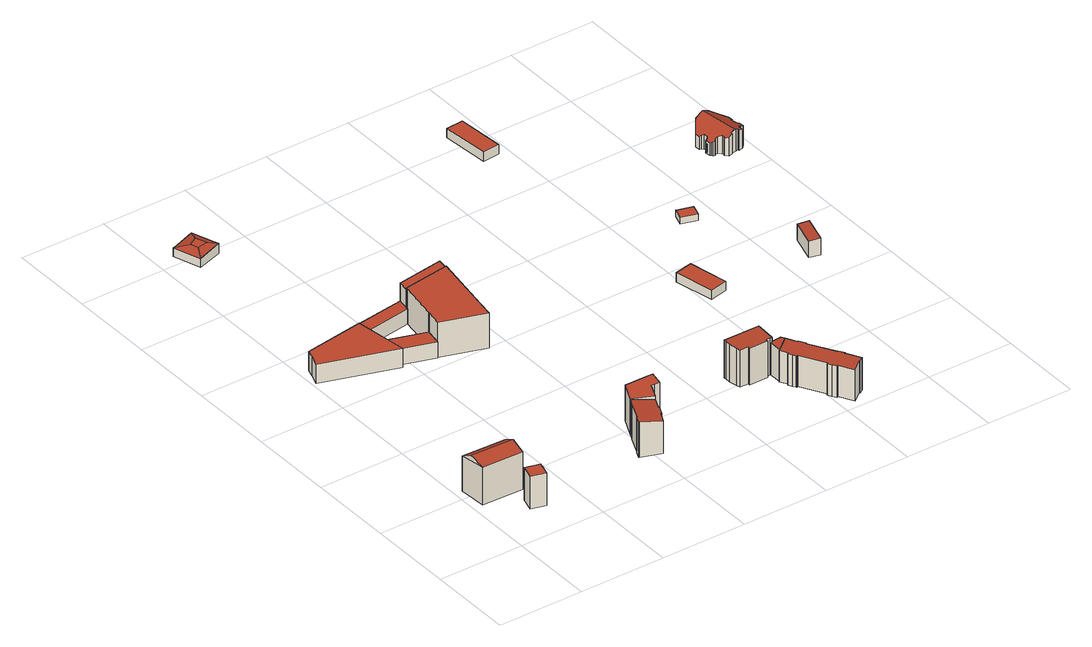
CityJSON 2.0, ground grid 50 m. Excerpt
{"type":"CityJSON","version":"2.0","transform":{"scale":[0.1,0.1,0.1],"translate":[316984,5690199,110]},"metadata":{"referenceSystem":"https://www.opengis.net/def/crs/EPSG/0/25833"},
"CityObjects":{
"building1":{"type":"Building","attributes":{"Dachtyp_tdc":"tdcGableRoof","Gemeindeschluessel":14713000,"Dachneigung":16.85,"QualitaetDacherkennung":58,"Geometrietyp2DReferenz":"3000","function":"31001_9998","roofType":"3100","measuredHeight":25.07},"geometry":[{"type":"MultiSurface","lod":"2","boundaries":[[[0,1,2,3]],[[1,4,5,2]],[[4,6,7,5]],[[6,0,3,7]],[[4,1,8]],[[0,6,9]],[[1,0,9,8]],[[6,4,8,9]],[[3,2,5,7]]],"semantics":{"surfaces":[{"type":"WallSurface"},{"type":"RoofSurface"},{"type":"GroundSurface"}],"values":[0,0,0,0,0,0,1,1,2]}}]},
"building2":{"type":"Building","attributes":{"name":"Polizeidirektion Leipzig","Dachtyp_tdc":"tdcPolyFlatRoof","Gemeindeschluessel":14713000,"Dachneigung":0,"QualitaetDacherkennung":37,"Geometrietyp2DReferenz":"3000","function":"31001_3071","roofType":"1000","measuredHeight":19.62},"geometry":[{"type":"MultiSurface","lod":"2","boundaries":[[[10,11,12,13]],[[11,14,15,12]],[[14,16,17,15]],[[16,18,19,17]],[[18,20,21,19]],[[20,10,13,21]],[[20,18,16,14,11,10]],[[13,12,15,17,19,21]]],"semantics":{"surfaces":[{"type":"WallSurface"},{"type":"RoofSurface"},{"type":"GroundSurface"}],"values":[0,0,0,0,0,0,1,2]}}]},
"building3":{"type":"Building","attributes":{"name":"Probsteikirche St. Trinitatis","Dachtyp_tdc":"tdcPolyFlatRoof","Gemeindeschluessel":14713000,"Dachneigung":0,"QualitaetDacherkennung":92,"Geometrietyp2DReferenz":"3000","function":"31001_3041","roofType":"1000","measuredHeight":11.4},"geometry":[{"type":"MultiSurface","lod":"2","boundaries":[[[22,23,24,25]],[[23,26,27,24]],[[26,28,29,27]],[[28,30,31,29]],[[30,32,33,31]],[[32,34,35,33]],[[32,30,28,26,23,22,34]],[[35,25,24,27,29,31,33]],[[34,22,25,35]]],"semantics":{"surfaces":[{"type":"WallSurface"},{"type":"RoofSurface"},{"type":"GroundSurface"}],"values":[0,0,0,0,0,0,1,2,0]}}]},
"building4":{"type":"Building","attributes":{"name":"Probsteikirche St. Trinitatis","Dachtyp_tdc":"tdcPolyFlatRoof","Gemeindeschluessel":14713000,"Dachneigung":0,"QualitaetDacherkennung":82,"Geometrietyp2DReferenz":"3000","function":"31001_3041","roofType":"1000","measuredHeight":9.55},"geometry":[{"type":"MultiSurface","lod":"2","boundaries":[[[36,37,38,39]],[[37,40,41,38]],[[40,42,43,41]],[[42,44,45,43]],[[44,36,39,45]],[[44,42,40,37,36]],[[39,38,41,43,45]]],"semantics":{"surfaces":[{"type":"WallSurface"},{"type":"RoofSurface"},{"type":"GroundSurface"}],"values":[0,0,0,0,0,1,2]}}]},
"building5":{"type":"Building","attributes":{"Dachtyp_tdc":"tdcPolyFlatRoof","Gemeindeschluessel":14713000,"Dachneigung":7.35,"QualitaetDacherkennung":74,"Geometrietyp2DReferenz":"3000","function":"31001_9998","roofType":"2100","measuredHeight":21.32},"geometry":[{"type":"MultiSurface","lod":"2","boundaries":[[[46,47,48,49]],[[47,50,51,48]],[[50,52,53,51]],[[52,54,55,53]],[[54,56,57,55]],[[56,58,59,57]],[[58,60,61,59]],[[60,62,63,61]],[[62,64,65,63]],[[64,66,67,65]],[[66,68,69,67]],[[68,46,49,69]],[[68,66,64,62,60,58,56,54,52,50,47,46]],[[49,48,51,53,55,57,59,61,63,65,67,69]]],"semantics":{"surfaces":[{"type":"WallSurface"},{"type":"RoofSurface"},{"type":"GroundSurface"}],"values":[0,0,0,0,0,0,0,0,0,0,0,0,1,2]}}]},
"building6":{"type":"Building","attributes":{"name":"Neues Rathaus","Dachtyp_tdc":"tdcFreeFormRoof","Gemeindeschluessel":14713000,"Dachneigung":14.56,"QualitaetDacherkennung":61,"Geometrietyp2DReferenz":"3000","function":"31001_3012","roofType":"5000","measuredHeight":7.39},"geometry":[{"type":"MultiSurface","lod":"2","boundaries":[[[70,71,72,73]],[[71,74,75,72]],[[74,76,77,75]],[[76,78,79,77]],[[78,80,81,79]],[[80,82,83,81]],[[82,84,85,83]],[[84,70,73,85]],[[86,87,88,80,78]],[[88,89,90,84,82,80]],[[91,74,71,70,90,89,92]],[[76,91,92,87,86]],[[87,92,89,88]],[[76,74,91]],[[78,76,86]],[[70,84,90]],[[73,72,75,77,79,81,83,85]]],"semantics":{"surfaces":[{"type":"WallSurface"},{"type":"RoofSurface"},{"type":"GroundSurface"}],"values":[0,0,0,0,0,0,0,0,1,1,1,1,1,0,0,0,2]}}]},
"building7":{"type":"Building","attributes":{"name":"Probsteikirche St. Trinitatis","Gemeindeschluessel":14713000,"Geometrietyp2DReferenz":"3000","function":"31001_3041","roofType":"9999"},"children":["building7-1","building7-2"]},
"building7-1":{"type":"BuildingPart","attributes":{"Dachtyp_tdc":"tdcPolyFlatRoof","Dachneigung":0,"QualitaetDacherkennung":50,"Geometrietyp2DReferenz":"3000","roofType":"1000","measuredHeight":19.85},"parents":["building7"],"geometry":[{"type":"MultiSurface","lod":"2","boundaries":[[[93,94,95,96,97]],[[94,98,99,95]],[[98,100,101,102,99]],[[100,98,94,93]],[[96,95,99,102]],[[97,101,100,93]],[[97,96,102,101]]],"semantics":{"surfaces":[{"type":"WallSurface"},{"type":"RoofSurface"},{"type":"GroundSurface"},{"type":"ClosureSurface"}],"values":[0,0,0,1,2,0,3]}}]},
"building7-2":{"type":"BuildingPart","attributes":{"Dachtyp_tdc":"tdcPolyFlatRoof","Dachneigung":0,"QualitaetDacherkennung":73,"Geometrietyp2DReferenz":"3000","roofType":"1000","measuredHeight":9.15},"parents":["building7"],"geometry":[{"type":"MultiSurface","lod":"2","boundaries":[[[103,104,105,106]],[[104,97,96,105]],[[101,107,108,102]],[[107,109,110,108]],[[109,103,106,110]],[[109,107,101,97,104,103]],[[106,105,96,102,108,110]],[[102,96,97,101]]],"semantics":{"surfaces":[{"type":"WallSurface"},{"type":"RoofSurface"},{"type":"GroundSurface"},{"type":"ClosureSurface"}],"values":[0,0,0,0,0,1,2,3]}}]},
"building8":{"type":"Building","attributes":{"Dachtyp_tdc":"tdcPolyFlatRoof","Gemeindeschluessel":14713000,"Dachneigung":0,"QualitaetDacherkennung":53,"Geometrietyp2DReferenz":"3000","function":"31001_9998","roofType":"1000","measuredHeight":21.32},"geometry":[{"type":"MultiSurface","lod":"2","boundaries":[[[111,112,113,114]],[[112,115,116,113]],[[115,117,118,116]],[[117,119,120,118]],[[119,121,122,120]],[[121,123,124,122]],[[123,125,126,124]],[[125,127,128,126]],[[127,111,114,128]],[[127,125,123,121,119,117,115,112,111]],[[114,113,116,118,120,122,124,126,128]]],"semantics":{"surfaces":[{"type":"WallSurface"},{"type":"RoofSurface"},{"type":"GroundSurface"}],"values":[0,0,0,0,0,0,0,0,0,1,2]}}]},
"building9":{"type":"Building","attributes":{"name":"Probsteikirche St. Trinitatis","Dachtyp_tdc":"tdcPolyFlatRoof","Gemeindeschluessel":14713000,"Dachneigung":0,"QualitaetDacherkennung":30,"Geometrietyp2DReferenz":"3000","function":"31001_3041","roofType":"1000","measuredHeight":20.83},"geometry":[{"type":"MultiSurface","lod":"2","boundaries":[[[129,130,131,132]],[[130,133,134,131]],[[133,135,110,134]],[[135,136,108,110]],[[136,137,99,108]],[[137,138,139,99]],[[138,140,141,139]],[[140,129,132,141]],[[140,138,137,136,135,133,130,129]],[[132,131,134,110,108,99,139,141]]],"semantics":{"surfaces":[{"type":"WallSurface"},{"type":"RoofSurface"},{"type":"GroundSurface"}],"values":[0,0,0,0,0,0,0,0,1,2]}}]},
"building10":{"type":"Building","attributes":{"Dachtyp_tdc":"tdcPolyFlatRoof","Gemeindeschluessel":14713000,"Dachneigung":3.32,"QualitaetDacherkennung":78,"Geometrietyp2DReferenz":"3000","function":"31001_9998","roofType":"2100","measuredHeight":22.59},"geometry":[{"type":"MultiSurface","lod":"2","boundaries":[[[142,143,144,145]],[[143,146,147,144]],[[146,148,149,147]],[[148,150,151,149]],[[150,152,153,151]],[[152,154,155,153]],[[154,156,157,155]],[[154,152,150,148,146,143,142,158,159,160,161,162,163,156]],[[157,164,165,166,167,168,169,145,144,147,149,151,153,155]],[[156,163,164,157]],[[163,162,165,164]],[[162,161,166,165]],[[161,160,167,166]],[[160,159,168,167]],[[159,158,169,168]],[[158,142,145,169]]],"semantics":{"surfaces":[{"type":"WallSurface"},{"type":"RoofSurface"},{"type":"GroundSurface"}],"values":[0,0,0,0,0,0,0,1,2,0,0,0,0,0,0,0]}}]},
"building11":{"type":"Building","attributes":{"Gemeindeschluessel":14713000,"Geometrietyp2DReferenz":"3000","function":"31001_9998","roofType":"9999"},"children":["building11-1","building11-2"]},
"building11-1":{"type":"BuildingPart","attributes":{"Dachtyp_tdc":"tdcPolyFlatRoof","Dachneigung":3.37,"QualitaetDacherkennung":74,"Geometrietyp2DReferenz":"3000","roofType":"2100","measuredHeight":19.4},"parents":["building11"],"geometry":[{"type":"MultiSurface","lod":"2","boundaries":[[[170,171,172,173]],[[170,174,175,171]],[[174,176,177,175]],[[176,178,179,177]],[[178,180,181,179]],[[180,182,183,181]],[[182,184,185,183]],[[184,186,187,185]],[[186,188,189,187]],[[188,190,191,189]],[[190,192,193,191]],[[192,194,195,193]],[[194,196,197,195]],[[196,198,199,197]],[[198,200,201,199]],[[200,202,203,201]],[[202,204,205,203]],[[204,206,207,205]],[[206,208,209,207]],[[208,210,211,209]],[[210,212,213,211]],[[212,214,215,213]],[[214,216,217,215]],[[216,218,219,217]],[[218,220,221,222,219]],[[218,216,214,212,210,208,206,204,202,200,198,196,194,192,190,188,186,184,182,180,178,176,174,170,173,220]],[[222,172,171,175,177,179,181,183,185,187,189,191,193,195,197,199,201,203,205,207,209,211,213,215,217,219]],[[221,220,173]],[[173,172,222,221]]],"semantics":{"surfaces":[{"type":"WallSurface"},{"type":"RoofSurface"},{"type":"GroundSurface"},{"type":"ClosureSurface"}],"values":[0,0,0,0,0,0,0,0,0,0,0,0,0,0,0,0,0,0,0,0,0,0,0,0,0,1,2,0,3]}}]},
"building11-2":{"type":"BuildingPart","attributes":{"Dachtyp_tdc":"tdcPolyFlatRoof","Dachneigung":3.78,"QualitaetDacherkennung":71,"Geometrietyp2DReferenz":"3000","roofType":"2100","measuredHeight":19.38},"parents":["building11"],"geometry":[{"type":"MultiSurface","lod":"2","boundaries":[[[223,224,225,226]],[[224,227,228,225]],[[227,229,230,228]],[[229,173,172,230]],[[221,223,226,222]],[[221,173,229,227,224,223]],[[226,225,228,230,172,222]],[[221,222,172,173]]],"semantics":{"surfaces":[{"type":"WallSurface"},{"type":"RoofSurface"},{"type":"GroundSurface"},{"type":"ClosureSurface"}],"values":[0,0,0,0,0,1,2,3]}}]},
"building12":{"type":"Building","attributes":{"Dachtyp_tdc":"tdcPolyFlatRoof","Gemeindeschluessel":14713000,"Dachneigung":0,"QualitaetDacherkennung":76,"Geometrietyp2DReferenz":"3000","function":"31001_9998","roofType":"1000","measuredHeight":5.55},"geometry":[{"type":"MultiSurface","lod":"2","boundaries":[[[231,232,233,234]],[[232,235,236,233]],[[235,237,238,236]],[[237,231,234,238]],[[237,235,232,231]],[[234,233,236,238]]],"semantics":{"surfaces":[{"type":"WallSurface"},{"type":"RoofSurface"},{"type":"GroundSurface"}],"values":[0,0,0,0,1,2]}}]},
"building13":{"type":"Building","attributes":{"Dachtyp_tdc":"tdcPolyFlatRoof","Gemeindeschluessel":14713000,"Dachneigung":0,"QualitaetDacherkennung":96,"Geometrietyp2DReferenz":"3000","function":"31001_9998","roofType":"1000","measuredHeight":5.53},"geometry":[{"type":"MultiSurface","lod":"2","boundaries":[[[239,240,241,242]],[[240,243,244,241]],[[243,245,246,244]],[[245,239,242,246]],[[245,243,240,239]],[[242,241,244,246]]],"semantics":{"surfaces":[{"type":"WallSurface"},{"type":"RoofSurface"},{"type":"GroundSurface"}],"values":[0,0,0,0,1,2]}}]},
"building14":{"type":"Building","attributes":{"Dachtyp_tdc":"tdcPolyFlatRoof","Gemeindeschluessel":14713000,"Dachneigung":0,"QualitaetDacherkennung":83,"Geometrietyp2DReferenz":"3000","function":"31001_9998","roofType":"1000","measuredHeight":3.77},"geometry":[{"type":"MultiSurface","lod":"2","boundaries":[[[247,248,249,250]],[[248,251,252,249]],[[251,253,254,252]],[[253,255,256,254]],[[255,257,258,256]],[[257,247,250,258]],[[257,255,253,251,248,247]],[[250,249,252,254,256,258]]],"semantics":{"surfaces":[{"type":"WallSurface"},{"type":"RoofSurface"},{"type":"GroundSurface"}],"values":[0,0,0,0,0,0,1,2]}}]},
"building15":{"type":"Building","attributes":{"Dachtyp_tdc":"tdcPolyFlatRoof","Gemeindeschluessel":14713000,"Dachneigung":5.45,"QualitaetDacherkennung":44,"Geometrietyp2DReferenz":"3000","function":"31001_9998","roofType":"2100","measuredHeight":10.09},"geometry":[{"type":"MultiSurface","lod":"2","boundaries":[[[259,260,261,262]],[[260,263,264,261]],[[263,265,266,264]],[[265,259,262,266]],[[265,263,260,259]],[[262,261,264,266]]],"semantics":{"surfaces":[{"type":"WallSurface"},{"type":"RoofSurface"},{"type":"GroundSurface"}],"values":[0,0,0,0,1,2]}}]},
"building16":{"type":"Building","attributes":{"Dachtyp_tdc":"tdcFreeFormRoof","Gemeindeschluessel":14713000,"Dachneigung":28.55,"QualitaetDacherkennung":37,"Geometrietyp2DReferenz":"3000","function":"31001_9998","roofType":"5000","measuredHeight":13.5},"geometry":[{"type":"MultiSurface","lod":"2","boundaries":[[[267,268,269,270]],[[268,271,272,269]],[[271,273,274,272]],[[273,275,276,274]],[[275,277,278,276]],[[277,279,280,278]],[[279,281,282,280]],[[281,283,284,282]],[[283,285,286,284]],[[285,287,288,286]],[[287,289,290,288]],[[289,291,292,290]],[[291,293,294,292]],[[293,295,296,294]],[[295,297,298,296]],[[297,299,300,298]],[[299,301,302,300]],[[301,303,304,302]],[[303,305,306,304]],[[305,307,308,306]],[[307,309,310,308]],[[309,311,312,310]],[[311,313,314,312]],[[313,315,316,314]],[[315,317,318,316]],[[317,319,320,318]],[[319,321,322,320]],[[321,323,324,322]],[[323,325,326,324]],[[325,327,328,326]],[[327,329,330,328]],[[329,331,332,330]],[[331,333,334,332]],[[333,335,336,334]],[[335,337,338,336]],[[337,339,340,338]],[[339,341,342,340]],[[341,343,344,342]],[[343,345,346,344]],[[345,347,348,346]],[[347,349,350,348]],[[349,267,270,350]],[[309,307,305,303,301,299,297,295,293,291,289,287,285,283,281,351,352,321,319,317,315,313,311]],[[327,325,323,352,351,279,277,275,273,271,268,267,349,347,345,343,341,339,337,335,333,331,329]],[[323,321,352]],[[281,279,351]],[[270,269,272,274,276,278,280,282,284,286,288,290,292,294,296,298,300,302,304,306,308,310,312,314,316,318,320,322,324,326,328,330,332,334,336,338,340,342,344,346,348,350]]],"semantics":{"surfaces":[{"type":"WallSurface"},{"type":"RoofSurface"},{"type":"GroundSurface"}],"values":[0,0,0,0,0,0,0,0,0,0,0,0,0,0,0,0,0,0,0,0,0,0,0,0,0,0,0,0,0,0,0,0,0,0,0,0,0,0,0,0,0,0,1,1,0,0,2]}}]}
},
"vertices":[
[31,539,233],[286,529,234],[286,529,22],[31,539,22],[281,373,247],[281,373,22],[40,382,247],[40,382,22],[284,459,273],[35,468,273],
[314,257,213],[297,194,213],[297,194,17],[314,257,17],[213,219,213],[213,219,17],[235,300,213],[235,300,17],[319,277,213],[319,277,17],[313,258,213],[313,258,17],
[430,1579,144],[1,1718,144],[1,1718,30],[430,1579,30],[21,1782,144],[21,1782,30],[38,1833,144],[38,1833,30],[386,1884,144],[386,1884,30],[397,1808,144],[397,1808,30],[414,1687,144],[414,1687,30],
[414,1687,143],[619,1621,143],[619,1621,47],[414,1687,47],[617,1610,143],[617,1610,47],[603,1522,143],[603,1522,47],[430,1579,143],[430,1579,47],
[903,248,245],[901,249,245],[901,249,32],[903,248,32],[919,288,245],[919,288,32],[919,287,245],[919,287,32],[966,390,245],[966,390,32],[984,430,245],[984,430,32],[1098,379,229],[1098,379,32],[1071,317,229],[1071,317,32],[1077,315,228],[1077,315,32],[1052,260,228],[1052,260,32],[1046,263,229],[1046,263,32],[1019,203,229],[1019,203,32],
[254,3108,65],[297,2973,66],[297,2973,3],[254,3108,3],[301,2975,64],[301,2975,3],[308,2954,64],[308,2954,3],[163,2908,56],[163,2908,3],[111,3065,56],[111,3065,3],[113,3066,56],[113,3066,3],[116,3065,57],[116,3065,3],[165,2908,57],[195,2972,77],[181,3015,77],[233,3048,76],[253,3108,65],[308,2954,65],[256,2980,76],
[667,1925,249],[939,1965,249],[939,1965,51],[667,1925,51],[667,1925,142],[929,1899,249],[929,1899,51],[657,1860,249],[657,1860,142],[657,1860,51],
[397,1808,142],[386,1884,142],[386,1884,51],[397,1808,51],[656,1860,142],[656,1860,51],[654,1846,142],[654,1846,51],
[1157,467,246],[1138,467,246],[1138,467,33],[1157,467,33],[1100,382,246],[1100,382,33],[985,433,246],[985,433,33],[1037,548,246],[1037,548,33],[1141,547,246],[1141,547,33],[1158,547,246],[1158,547,33],[1205,547,246],[1205,547,33],[1190,466,246],[1190,466,33],
[603,1522,259],[617,1610,259],[617,1610,51],[603,1522,51],[619,1621,259],[619,1621,51],[654,1846,259],[656,1860,259],[929,1899,259],[871,1528,259],[871,1528,51],[857,1440,259],[857,1440,51],
[1863,555,262],[1863,540,262],[1863,540,36],[1863,555,36],[1862,447,256],[1862,447,36],[1862,443,256],[1862,443,36],[1852,443,256],[1852,443,36],[1826,443,256],[1826,443,36],[1826,430,255],[1826,430,36],[1717,430,255],[1717,430,36],[1653,556,262],[1653,542,262],[1653,513,260],[1662,465,257],[1667,444,256],[1717,444,256],[1717,444,36],[1667,444,36],[1662,465,36],[1653,513,36],[1653,542,36],[1653,556,36],
[1964,367,233],[1964,367,39],[1931,426,39],[1931,426,233],[1969,369,233],[1969,369,39],[1989,332,233],[1989,332,39],[1985,330,233],[1985,330,39],[2071,181,233],[2071,181,39],[2075,183,233],[2075,183,39],[2095,148,233],[2095,148,39],[2091,145,233],[2091,145,39],[2137,65,233],[2137,65,39],[2114,47,231],[2114,47,39],[2111,51,231],[2111,51,39],[2052,4,227],[2052,4,39],[2004,88,227],[2004,88,39],[1998,84,226],[1998,84,39],[1985,106,226],[1985,106,39],[1971,130,226],[1971,130,39],[1978,134,227],[1978,134,39],[1897,275,227],[1897,275,39],[1892,272,226],[1892,272,39],[1889,276,226],[1889,276,39],[1879,293,226],[1879,293,39],[1866,316,226],[1866,316,39],[1871,321,227],[1871,321,39],[1847,363,227],[1847,363,39],[1852,367,227],[1852,367,226],[1852,367,39],
[1852,443,229],[1862,443,230],[1862,443,39],[1852,443,39],[1862,447,230],[1862,447,39],[1919,447,233],[1919,447,39],
[2097,1150,108],[1993,1127,108],[1993,1127,52],[2097,1150,52],[1944,1356,108],[1944,1356,52],[2048,1378,108],[2048,1378,52],
[1894,2772,115],[1794,2764,115],[1794,2764,60],[1894,2772,60],[1772,3040,115],[1772,3040,60],[1872,3048,115],[1872,3048,60],
[2249,1737,104],[2269,1805,104],[2269,1805,66],[2249,1737,66],[2273,1803,104],[2273,1803,66],[2358,1777,104],[2358,1777,66],[2360,1776,104],[2360,1776,66],[2340,1710,104],[2340,1710,66],
[2659,1121,156],[2598,1138,150],[2598,1138,55],[2659,1121,55],[2642,1296,150],[2642,1296,55],[2703,1279,156],[2703,1279,55],
[2747,2191,139],[2744,2213,140],[2744,2213,53],[2747,2191,53],[2733,2222,134],[2733,2222,53],[2724,2221,130],[2724,2221,53],[2720,2251,130],[2720,2251,53],[2772,2322,162],[2772,2322,53],[2775,2326,164],[2775,2326,53],[2865,2339,165],[2865,2339,53],[2869,2336,162],[2869,2336,53],[2880,2328,157],[2880,2328,53],[2941,2281,128],[2941,2281,53],[2946,2253,127],[2946,2253,53],[2938,2251,132],[2938,2251,53],[2932,2243,136],[2932,2243,53],[2937,2216,135],[2937,2216,53],[2947,2210,130],[2947,2210,53],[2954,2211,126],[2954,2211,53],[2960,2180,126],[2960,2180,53],[2944,2160,136],[2944,2160,53],[2933,2165,141],[2933,2165,53],[2924,2163,146],[2924,2163,53],[2909,2144,156],[2909,2144,53],[2911,2132,155],[2911,2132,53],[2920,2127,151],[2920,2127,53],[2903,2106,162],[2903,2106,53],[2878,2102,176],[2878,2102,53],[2876,2111,176],[2876,2111,53],[2864,2107,183],[2864,2107,53],[2829,2104,175],[2829,2104,53],[2830,2095,175],[2830,2095,53],[2809,2092,164],[2809,2092,53],[2789,2108,155],[2789,2108,53],[2795,2116,158],[2795,2116,53],[2794,2130,159],[2794,2130,53],[2775,2144,150],[2775,2144,53],[2761,2142,143],[2761,2142,53],[2754,2134,139],[2754,2134,53],[2745,2140,135],[2745,2140,53],[2741,2144,133],[2741,2144,53],[2735,2148,130],[2735,2148,53],[2730,2179,130],[2730,2179,53],[2739,2181,135],[2739,2181,53],[2822,2333,188],[2854,2106,188]
]}
